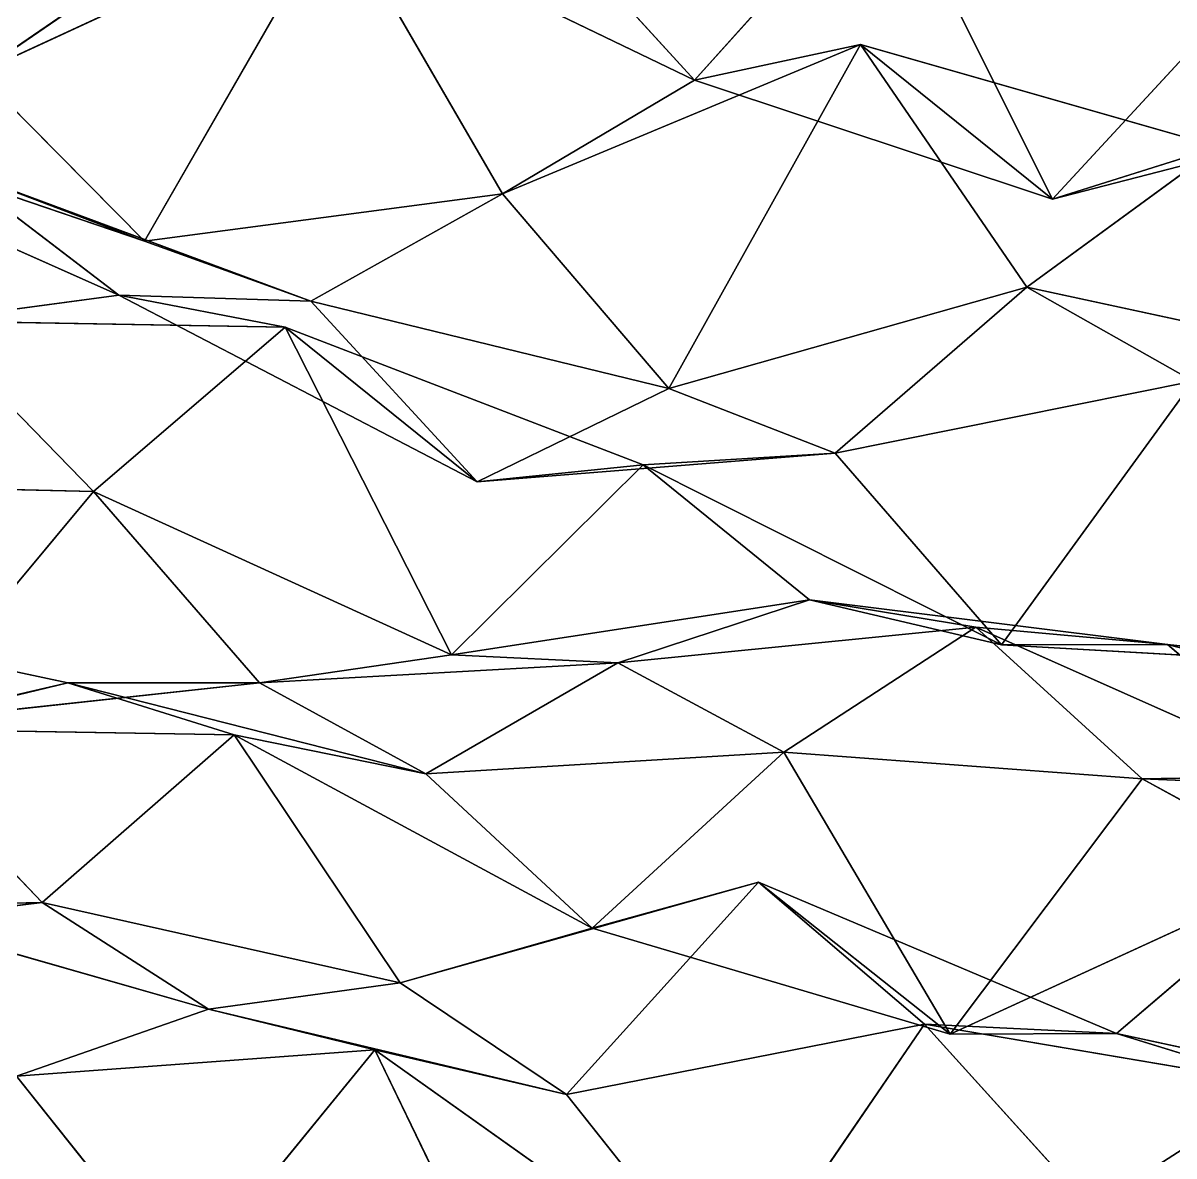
# Model space of a CAD drawing. Header units: metres. Extents: x -3703 to 431, y -1555 to 134.
# Drawn here: x -3354.5 to -3274.1, y -1477.3 to -1398.1 of the extents above; entities that cross this region are included whole.
import ezdxf

# ---------------------------------------------------------------- set-up
doc = ezdxf.new("R2010")
doc.units = ezdxf.units.M

msp = doc.modelspace()

# ---------------------------------------------------------------- linework, layer by layer
for p, q in [((-3294.1758, -1387.1305, -7155.7603), (-3307.592, -1402.0635, -7179.917)), ((-3307.592, -1402.0635, -7179.917), (-3294.1758, -1387.1305, -7155.7603)), ((-3294.1758, -1387.1305, -7155.7603), (-3282.548, -1410.4017, -7190.884)), ((-3282.548, -1410.4017, -7190.884), (-3294.1758, -1387.1305, -7155.7603)), ((-3319.2197, -1389.323, -7142.439), (-3307.592, -1402.0635, -7179.917)), ((-3307.592, -1402.0635, -7179.917), (-3319.2197, -1389.323, -7142.439)), ((-3332.636, -1389.9822, -7169.787), (-3357.68, -1401.576, -7154.364)), ((-3357.68, -1401.576, -7154.364), (-3332.636, -1389.9822, -7169.787)), ((-3332.636, -1389.9822, -7169.787), (-3346.0525, -1413.3329, -7192.061)), ((-3346.0525, -1413.3329, -7192.061), (-3332.636, -1389.9822, -7169.787)), ((-3307.592, -1402.0635, -7179.917), (-3332.636, -1389.9822, -7169.787)), ((-3332.636, -1389.9822, -7169.787), (-3321.0085, -1410.0258, -7205.632)), ((-3321.0085, -1410.0258, -7205.632), (-3332.636, -1389.9822, -7169.787)), ((-3332.636, -1389.9822, -7169.787), (-3307.592, -1402.0635, -7179.917)), ((-3344.2637, -1392.3595, -7128.9287), (-3357.68, -1401.576, -7154.364)), ((-3357.68, -1401.576, -7154.364), (-3344.2637, -1392.3595, -7128.9287)), ((-3269.1318, -1395.8663, -7166.638), (-3282.548, -1410.4017, -7190.884)), ((-3282.548, -1410.4017, -7190.884), (-3269.1318, -1395.8663, -7166.638)), ((-3295.9646, -1399.5768, -7220.8), (-3321.0085, -1410.0258, -7205.632)), ((-3321.0085, -1410.0258, -7205.632), (-3295.9646, -1399.5768, -7220.8)), ((-3295.9646, -1399.5768, -7220.8), (-3309.3809, -1423.6538, -7242.911)), ((-3309.3809, -1423.6538, -7242.911), (-3295.9646, -1399.5768, -7220.8)), ((-3307.592, -1402.0635, -7179.917), (-3295.9646, -1399.5768, -7220.8)), ((-3295.9646, -1399.5768, -7220.8), (-3307.592, -1402.0635, -7179.917)), ((-3282.548, -1410.4017, -7190.884), (-3295.9646, -1399.5768, -7220.8)), ((-3270.9207, -1406.7383, -7232.0293), (-3295.9646, -1399.5768, -7220.8)), ((-3295.9646, -1399.5768, -7220.8), (-3282.548, -1410.4017, -7190.884)), ((-3295.9646, -1399.5768, -7220.8), (-3284.337, -1416.5479, -7257.3315)), ((-3284.337, -1416.5479, -7257.3315), (-3295.9646, -1399.5768, -7220.8)), ((-3295.9646, -1399.5768, -7220.8), (-3270.9207, -1406.7383, -7232.0293)), ((-3357.68, -1401.576, -7154.364), (-3346.0525, -1413.3329, -7192.061)), ((-3346.0525, -1413.3329, -7192.061), (-3357.68, -1401.576, -7154.364)), ((-3307.592, -1402.0635, -7179.917), (-3321.0085, -1410.0258, -7205.632)), ((-3321.0085, -1410.0258, -7205.632), (-3307.592, -1402.0635, -7179.917)), ((-3282.548, -1410.4017, -7190.884), (-3307.592, -1402.0635, -7179.917)), ((-3307.592, -1402.0635, -7179.917), (-3282.548, -1410.4017, -7190.884)), ((-3257.5042, -1403.9312, -7205.162), (-3282.548, -1410.4017, -7190.884)), ((-3282.548, -1410.4017, -7190.884), (-3257.5042, -1403.9312, -7205.162)), ((-3346.0525, -1413.3329, -7192.061), (-3371.0964, -1404.8055, -7181.1367)), ((-3371.0964, -1404.8055, -7181.1367), (-3346.0525, -1413.3329, -7192.061)), ((-3347.8413, -1417.1167, -7259.037), (-3372.8853, -1405.9624, -7248.7)), ((-3372.8853, -1405.9624, -7248.7), (-3347.8413, -1417.1167, -7259.037)), ((-3270.9207, -1406.7383, -7232.0293), (-3284.337, -1416.5479, -7257.3315)), ((-3284.337, -1416.5479, -7257.3315), (-3270.9207, -1406.7383, -7232.0293)), ((-3282.548, -1410.4017, -7190.884), (-3270.9207, -1406.7383, -7232.0293)), ((-3270.9207, -1406.7383, -7232.0293), (-3282.548, -1410.4017, -7190.884)), ((-3346.0525, -1413.3329, -7192.061), (-3359.4688, -1408.2441, -7220.6943)), ((-3334.4248, -1417.5284, -7231.4497), (-3359.4688, -1408.2441, -7220.6943)), ((-3359.4688, -1408.2441, -7220.6943), (-3346.0525, -1413.3329, -7192.061)), ((-3359.4688, -1408.2441, -7220.6943), (-3347.8413, -1417.1167, -7259.037)), ((-3347.8413, -1417.1167, -7259.037), (-3359.4688, -1408.2441, -7220.6943)), ((-3359.4688, -1408.2441, -7220.6943), (-3334.4248, -1417.5284, -7231.4497)), ((-3321.0085, -1410.0258, -7205.632), (-3346.0525, -1413.3329, -7192.061)), ((-3346.0525, -1413.3329, -7192.061), (-3321.0085, -1410.0258, -7205.632)), ((-3321.0085, -1410.0258, -7205.632), (-3334.4248, -1417.5284, -7231.4497)), ((-3334.4248, -1417.5284, -7231.4497), (-3321.0085, -1410.0258, -7205.632)), ((-3321.0085, -1410.0258, -7205.632), (-3309.3809, -1423.6538, -7242.911)), ((-3309.3809, -1423.6538, -7242.911), (-3321.0085, -1410.0258, -7205.632)), ((-3346.0525, -1413.3329, -7192.061), (-3334.4248, -1417.5284, -7231.4497)), ((-3334.4248, -1417.5284, -7231.4497), (-3346.0525, -1413.3329, -7192.061)), ((-3284.337, -1416.5479, -7257.3315), (-3309.3809, -1423.6538, -7242.911)), ((-3309.3809, -1423.6538, -7242.911), (-3284.337, -1416.5479, -7257.3315)), ((-3284.337, -1416.5479, -7257.3315), (-3297.7534, -1428.1765, -7282.2266)), ((-3297.7534, -1428.1765, -7282.2266), (-3284.337, -1416.5479, -7257.3315)), ((-3259.2927, -1421.965, -7268.951), (-3284.337, -1416.5479, -7257.3315)), ((-3284.337, -1416.5479, -7257.3315), (-3272.7092, -1423.131, -7296.186)), ((-3272.7092, -1423.131, -7296.186), (-3284.337, -1416.5479, -7257.3315)), ((-3284.337, -1416.5479, -7257.3315), (-3259.2927, -1421.965, -7268.951)), ((-3347.8413, -1417.1167, -7259.037), (-3361.2578, -1418.9132, -7286.131)), ((-3361.2578, -1418.9132, -7286.131), (-3347.8413, -1417.1167, -7259.037)), ((-3334.4248, -1417.5284, -7231.4497), (-3347.8413, -1417.1167, -7259.037)), ((-3322.7974, -1430.182, -7268.947), (-3347.8413, -1417.1167, -7259.037)), ((-3347.8413, -1417.1167, -7259.037), (-3334.4248, -1417.5284, -7231.4497)), ((-3347.8413, -1417.1167, -7259.037), (-3336.2139, -1419.359, -7298.8623)), ((-3336.2139, -1419.359, -7298.8623), (-3347.8413, -1417.1167, -7259.037)), ((-3347.8413, -1417.1167, -7259.037), (-3322.7974, -1430.182, -7268.947)), ((-3309.3809, -1423.6538, -7242.911), (-3334.4248, -1417.5284, -7231.4497)), ((-3334.4248, -1417.5284, -7231.4497), (-3322.7974, -1430.182, -7268.947)), ((-3322.7974, -1430.182, -7268.947), (-3334.4248, -1417.5284, -7231.4497)), ((-3334.4248, -1417.5284, -7231.4497), (-3309.3809, -1423.6538, -7242.911)), ((-3336.2139, -1419.359, -7298.8623), (-3361.2578, -1418.9132, -7286.131)), ((-3361.2578, -1418.9132, -7286.131), (-3349.6301, -1430.8464, -7323.7896)), ((-3349.6301, -1430.8464, -7323.7896), (-3361.2578, -1418.9132, -7286.131)), ((-3361.2578, -1418.9132, -7286.131), (-3336.2139, -1419.359, -7298.8623)), ((-3336.2139, -1419.359, -7298.8623), (-3349.6301, -1430.8464, -7323.7896)), ((-3349.6301, -1430.8464, -7323.7896), (-3336.2139, -1419.359, -7298.8623)), ((-3322.7974, -1430.182, -7268.947), (-3336.2139, -1419.359, -7298.8623)), ((-3311.17, -1428.9883, -7309.54), (-3336.2139, -1419.359, -7298.8623)), ((-3336.2139, -1419.359, -7298.8623), (-3322.7974, -1430.182, -7268.947)), ((-3336.2139, -1419.359, -7298.8623), (-3324.5862, -1442.2792, -7334.0645)), ((-3324.5862, -1442.2792, -7334.0645), (-3336.2139, -1419.359, -7298.8623)), ((-3336.2139, -1419.359, -7298.8623), (-3311.17, -1428.9883, -7309.54)), ((-3272.7092, -1423.131, -7296.186), (-3297.7534, -1428.1765, -7282.2266)), ((-3297.7534, -1428.1765, -7282.2266), (-3272.7092, -1423.131, -7296.186)), ((-3272.7092, -1423.131, -7296.186), (-3286.1257, -1441.574, -7319.557)), ((-3286.1257, -1441.574, -7319.557), (-3272.7092, -1423.131, -7296.186)), ((-3309.3809, -1423.6538, -7242.911), (-3322.7974, -1430.182, -7268.947)), ((-3322.7974, -1430.182, -7268.947), (-3309.3809, -1423.6538, -7242.911)), ((-3309.3809, -1423.6538, -7242.911), (-3297.7534, -1428.1765, -7282.2266)), ((-3297.7534, -1428.1765, -7282.2266), (-3309.3809, -1423.6538, -7242.911)), ((-3297.7534, -1428.1765, -7282.2266), (-3322.7974, -1430.182, -7268.947)), ((-3322.7974, -1430.182, -7268.947), (-3297.7534, -1428.1765, -7282.2266)), ((-3297.7534, -1428.1765, -7282.2266), (-3311.17, -1428.9883, -7309.54)), ((-3311.17, -1428.9883, -7309.54), (-3297.7534, -1428.1765, -7282.2266)), ((-3297.7534, -1428.1765, -7282.2266), (-3286.1257, -1441.574, -7319.557)), ((-3286.1257, -1441.574, -7319.557), (-3297.7534, -1428.1765, -7282.2266)), ((-3311.17, -1428.9883, -7309.54), (-3324.5862, -1442.2792, -7334.0645)), ((-3324.5862, -1442.2792, -7334.0645), (-3311.17, -1428.9883, -7309.54)), ((-3322.7974, -1430.182, -7268.947), (-3311.17, -1428.9883, -7309.54)), ((-3311.17, -1428.9883, -7309.54), (-3322.7974, -1430.182, -7268.947)), ((-3286.1257, -1441.574, -7319.557), (-3311.17, -1428.9883, -7309.54)), ((-3311.17, -1428.9883, -7309.54), (-3299.5422, -1438.443, -7347.7534)), ((-3299.5422, -1438.443, -7347.7534), (-3311.17, -1428.9883, -7309.54)), ((-3311.17, -1428.9883, -7309.54), (-3286.1257, -1441.574, -7319.557)), ((-3349.6301, -1430.8464, -7323.7896), (-3374.674, -1430.2662, -7311.088)), ((-3374.674, -1430.2662, -7311.088), (-3349.6301, -1430.8464, -7323.7896)), ((-3349.6301, -1430.8464, -7323.7896), (-3363.0466, -1446.9592, -7347.6816)), ((-3363.0466, -1446.9592, -7347.6816), (-3349.6301, -1430.8464, -7323.7896)), ((-3324.5862, -1442.2792, -7334.0645), (-3349.6301, -1430.8464, -7323.7896)), ((-3349.6301, -1430.8464, -7323.7896), (-3338.0027, -1444.231, -7361.123)), ((-3338.0027, -1444.231, -7361.123), (-3349.6301, -1430.8464, -7323.7896)), ((-3349.6301, -1430.8464, -7323.7896), (-3324.5862, -1442.2792, -7334.0645)), ((-3299.5422, -1438.443, -7347.7534), (-3324.5862, -1442.2792, -7334.0645)), ((-3324.5862, -1442.2792, -7334.0645), (-3299.5422, -1438.443, -7347.7534)), ((-3299.5422, -1438.443, -7347.7534), (-3312.9587, -1442.8281, -7374.268)), ((-3312.9587, -1442.8281, -7374.268), (-3299.5422, -1438.443, -7347.7534)), ((-3286.1257, -1441.574, -7319.557), (-3299.5422, -1438.443, -7347.7534)), ((-3274.498, -1441.567, -7359.8857), (-3299.5422, -1438.443, -7347.7534)), ((-3299.5422, -1438.443, -7347.7534), (-3286.1257, -1441.574, -7319.557)), ((-3299.5422, -1438.443, -7347.7534), (-3287.9146, -1440.35, -7387.6533)), ((-3287.9146, -1440.35, -7387.6533), (-3299.5422, -1438.443, -7347.7534)), ((-3299.5422, -1438.443, -7347.7534), (-3274.498, -1441.567, -7359.8857)), ((-3351.4192, -1444.2338, -7388.6177), (-3376.4631, -1438.9009, -7376.979)), ((-3376.4631, -1438.9009, -7376.979), (-3351.4192, -1444.2338, -7388.6177)), ((-3287.9146, -1440.35, -7387.6533), (-3312.9587, -1442.8281, -7374.268)), ((-3312.9587, -1442.8281, -7374.268), (-3287.9146, -1440.35, -7387.6533)), ((-3287.9146, -1440.35, -7387.6533), (-3301.331, -1449.0896, -7413.1943)), ((-3301.331, -1449.0896, -7413.1943), (-3287.9146, -1440.35, -7387.6533)), ((-3274.498, -1441.567, -7359.8857), (-3287.9146, -1440.35, -7387.6533)), ((-3262.8706, -1451.4858, -7397.9946), (-3287.9146, -1440.35, -7387.6533)), ((-3287.9146, -1440.35, -7387.6533), (-3274.498, -1441.567, -7359.8857)), ((-3287.9146, -1440.35, -7387.6533), (-3276.287, -1450.9484, -7425.61)), ((-3276.287, -1450.9484, -7425.61), (-3287.9146, -1440.35, -7387.6533)), ((-3287.9146, -1440.35, -7387.6533), (-3262.8706, -1451.4858, -7397.9946)), ((-3286.1257, -1441.574, -7319.557), (-3274.498, -1441.567, -7359.8857)), ((-3274.498, -1441.567, -7359.8857), (-3286.1257, -1441.574, -7319.557)), ((-3261.0818, -1443.0092, -7332.0674), (-3286.1257, -1441.574, -7319.557)), ((-3286.1257, -1441.574, -7319.557), (-3261.0818, -1443.0092, -7332.0674)), ((-3261.0818, -1443.0092, -7332.0674), (-3274.498, -1441.567, -7359.8857)), ((-3249.454, -1447.9154, -7371.2974), (-3274.498, -1441.567, -7359.8857)), ((-3274.498, -1441.567, -7359.8857), (-3261.0818, -1443.0092, -7332.0674)), ((-3274.498, -1441.567, -7359.8857), (-3262.8706, -1451.4858, -7397.9946)), ((-3262.8706, -1451.4858, -7397.9946), (-3274.498, -1441.567, -7359.8857)), ((-3274.498, -1441.567, -7359.8857), (-3249.454, -1447.9154, -7371.2974)), ((-3324.5862, -1442.2792, -7334.0645), (-3338.0027, -1444.231, -7361.123)), ((-3338.0027, -1444.231, -7361.123), (-3324.5862, -1442.2792, -7334.0645)), ((-3324.5862, -1442.2792, -7334.0645), (-3312.9587, -1442.8281, -7374.268)), ((-3312.9587, -1442.8281, -7374.268), (-3324.5862, -1442.2792, -7334.0645)), ((-3312.9587, -1442.8281, -7374.268), (-3338.0027, -1444.231, -7361.123)), ((-3338.0027, -1444.231, -7361.123), (-3312.9587, -1442.8281, -7374.268)), ((-3312.9587, -1442.8281, -7374.268), (-3326.3752, -1450.5961, -7400.0264)), ((-3326.3752, -1450.5961, -7400.0264), (-3312.9587, -1442.8281, -7374.268)), ((-3312.9587, -1442.8281, -7374.268), (-3301.331, -1449.0896, -7413.1943)), ((-3301.331, -1449.0896, -7413.1943), (-3312.9587, -1442.8281, -7374.268)), ((-3351.4192, -1444.2338, -7388.6177), (-3364.8354, -1447.4678, -7415.39)), ((-3364.8354, -1447.4678, -7415.39), (-3351.4192, -1444.2338, -7388.6177)), ((-3338.0027, -1444.231, -7361.123), (-3363.0466, -1446.9592, -7347.6816)), ((-3363.0466, -1446.9592, -7347.6816), (-3338.0027, -1444.231, -7361.123)), ((-3363.0466, -1446.9592, -7347.6816), (-3351.4192, -1444.2338, -7388.6177)), ((-3351.4192, -1444.2338, -7388.6177), (-3363.0466, -1446.9592, -7347.6816)), ((-3338.0027, -1444.231, -7361.123), (-3351.4192, -1444.2338, -7388.6177)), ((-3351.4192, -1444.2338, -7388.6177), (-3338.0027, -1444.231, -7361.123)), ((-3326.3752, -1450.5961, -7400.0264), (-3351.4192, -1444.2338, -7388.6177)), ((-3351.4192, -1444.2338, -7388.6177), (-3339.7913, -1447.8844, -7428.128)), ((-3339.7913, -1447.8844, -7428.128), (-3351.4192, -1444.2338, -7388.6177)), ((-3351.4192, -1444.2338, -7388.6177), (-3326.3752, -1450.5961, -7400.0264)), ((-3338.0027, -1444.231, -7361.123), (-3326.3752, -1450.5961, -7400.0264)), ((-3326.3752, -1450.5961, -7400.0264), (-3338.0027, -1444.231, -7361.123)), ((-3339.7913, -1447.8844, -7428.128), (-3364.8354, -1447.4678, -7415.39)), ((-3364.8354, -1447.4678, -7415.39), (-3353.2078, -1459.6086, -7453.0024)), ((-3353.2078, -1459.6086, -7453.0024), (-3364.8354, -1447.4678, -7415.39)), ((-3364.8354, -1447.4678, -7415.39), (-3339.7913, -1447.8844, -7428.128)), ((-3339.7913, -1447.8844, -7428.128), (-3353.2078, -1459.6086, -7453.0024)), ((-3353.2078, -1459.6086, -7453.0024), (-3339.7913, -1447.8844, -7428.128)), ((-3326.3752, -1450.5961, -7400.0264), (-3339.7913, -1447.8844, -7428.128)), ((-3314.7473, -1461.4069, -7437.9355), (-3339.7913, -1447.8844, -7428.128)), ((-3339.7913, -1447.8844, -7428.128), (-3326.3752, -1450.5961, -7400.0264)), ((-3339.7913, -1447.8844, -7428.128), (-3328.1638, -1465.2256, -7464.5776)), ((-3328.1638, -1465.2256, -7464.5776), (-3339.7913, -1447.8844, -7428.128)), ((-3339.7913, -1447.8844, -7428.128), (-3314.7473, -1461.4069, -7437.9355)), ((-3301.331, -1449.0896, -7413.1943), (-3326.3752, -1450.5961, -7400.0264)), ((-3326.3752, -1450.5961, -7400.0264), (-3301.331, -1449.0896, -7413.1943)), ((-3301.331, -1449.0896, -7413.1943), (-3314.7473, -1461.4069, -7437.9355)), ((-3314.7473, -1461.4069, -7437.9355), (-3301.331, -1449.0896, -7413.1943)), ((-3276.287, -1450.9484, -7425.61), (-3301.331, -1449.0896, -7413.1943)), ((-3301.331, -1449.0896, -7413.1943), (-3289.7034, -1468.8126, -7449.111)), ((-3289.7034, -1468.8126, -7449.111), (-3301.331, -1449.0896, -7413.1943)), ((-3301.331, -1449.0896, -7413.1943), (-3276.287, -1450.9484, -7425.61)), ((-3251.2432, -1450.5123, -7438.5386), (-3276.287, -1450.9484, -7425.61)), ((-3276.287, -1450.9484, -7425.61), (-3251.2432, -1450.5123, -7438.5386)), ((-3326.3752, -1450.5961, -7400.0264), (-3314.7473, -1461.4069, -7437.9355)), ((-3314.7473, -1461.4069, -7437.9355), (-3326.3752, -1450.5961, -7400.0264)), ((-3276.287, -1450.9484, -7425.61), (-3289.7034, -1468.8126, -7449.111)), ((-3289.7034, -1468.8126, -7449.111), (-3276.287, -1450.9484, -7425.61)), ((-3262.8706, -1451.4858, -7397.9946), (-3276.287, -1450.9484, -7425.61)), ((-3276.287, -1450.9484, -7425.61), (-3262.8706, -1451.4858, -7397.9946)), ((-3276.287, -1450.9484, -7425.61), (-3264.6594, -1457.3252, -7464.5107)), ((-3264.6594, -1457.3252, -7464.5107), (-3276.287, -1450.9484, -7425.61)), ((-3264.6594, -1457.3252, -7464.5107), (-3289.7034, -1468.8126, -7449.111)), ((-3289.7034, -1468.8126, -7449.111), (-3264.6594, -1457.3252, -7464.5107)), ((-3264.6594, -1457.3252, -7464.5107), (-3278.076, -1468.7826, -7489.4443)), ((-3278.076, -1468.7826, -7489.4443), (-3264.6594, -1457.3252, -7464.5107)), ((-3303.1199, -1458.1906, -7478.982), (-3328.1638, -1465.2256, -7464.5776)), ((-3328.1638, -1465.2256, -7464.5776), (-3303.1199, -1458.1906, -7478.982)), ((-3303.1199, -1458.1906, -7478.982), (-3316.5361, -1473.0378, -7503.157)), ((-3316.5361, -1473.0378, -7503.157), (-3303.1199, -1458.1906, -7478.982)), ((-3314.7473, -1461.4069, -7437.9355), (-3303.1199, -1458.1906, -7478.982)), ((-3303.1199, -1458.1906, -7478.982), (-3314.7473, -1461.4069, -7437.9355)), ((-3289.7034, -1468.8126, -7449.111), (-3303.1199, -1458.1906, -7478.982)), ((-3278.076, -1468.7826, -7489.4443), (-3303.1199, -1458.1906, -7478.982)), ((-3303.1199, -1458.1906, -7478.982), (-3289.7034, -1468.8126, -7449.111)), ((-3303.1199, -1458.1906, -7478.982), (-3291.4922, -1468.129, -7517.086)), ((-3291.4922, -1468.129, -7517.086), (-3303.1199, -1458.1906, -7478.982)), ((-3303.1199, -1458.1906, -7478.982), (-3278.076, -1468.7826, -7489.4443)), ((-3353.2078, -1459.6086, -7453.0024), (-3378.252, -1462.6792, -7439.4844)), ((-3378.252, -1462.6792, -7439.4844), (-3353.2078, -1459.6086, -7453.0024)), ((-3353.2078, -1459.6086, -7453.0024), (-3366.6243, -1459.8956, -7480.4336)), ((-3366.6243, -1459.8956, -7480.4336), (-3353.2078, -1459.6086, -7453.0024)), ((-3341.58, -1467.0687, -7491.6606), (-3366.6243, -1459.8956, -7480.4336)), ((-3366.6243, -1459.8956, -7480.4336), (-3341.58, -1467.0687, -7491.6606)), ((-3328.1638, -1465.2256, -7464.5776), (-3353.2078, -1459.6086, -7453.0024)), ((-3353.2078, -1459.6086, -7453.0024), (-3341.58, -1467.0687, -7491.6606)), ((-3341.58, -1467.0687, -7491.6606), (-3353.2078, -1459.6086, -7453.0024)), ((-3353.2078, -1459.6086, -7453.0024), (-3328.1638, -1465.2256, -7464.5776)), ((-3314.7473, -1461.4069, -7437.9355), (-3328.1638, -1465.2256, -7464.5776)), ((-3328.1638, -1465.2256, -7464.5776), (-3314.7473, -1461.4069, -7437.9355)), ((-3289.7034, -1468.8126, -7449.111), (-3314.7473, -1461.4069, -7437.9355)), ((-3314.7473, -1461.4069, -7437.9355), (-3289.7034, -1468.8126, -7449.111)), ((-3328.1638, -1465.2256, -7464.5776), (-3341.58, -1467.0687, -7491.6606)), ((-3341.58, -1467.0687, -7491.6606), (-3328.1638, -1465.2256, -7464.5776)), ((-3328.1638, -1465.2256, -7464.5776), (-3316.5361, -1473.0378, -7503.157)), ((-3316.5361, -1473.0378, -7503.157), (-3328.1638, -1465.2256, -7464.5776)), ((-3341.58, -1467.0687, -7491.6606), (-3354.9966, -1471.7637, -7518.1064)), ((-3354.9966, -1471.7637, -7518.1064), (-3341.58, -1467.0687, -7491.6606)), ((-3316.5361, -1473.0378, -7503.157), (-3341.58, -1467.0687, -7491.6606)), ((-3341.58, -1467.0687, -7491.6606), (-3329.9526, -1469.9124, -7531.3516)), ((-3329.9526, -1469.9124, -7531.3516), (-3341.58, -1467.0687, -7491.6606)), ((-3341.58, -1467.0687, -7491.6606), (-3316.5361, -1473.0378, -7503.157)), ((-3291.4922, -1468.129, -7517.086), (-3316.5361, -1473.0378, -7503.157)), ((-3316.5361, -1473.0378, -7503.157), (-3291.4922, -1468.129, -7517.086)), ((-3291.4922, -1468.129, -7517.086), (-3304.9087, -1487.7152, -7540.2017)), ((-3304.9087, -1487.7152, -7540.2017), (-3291.4922, -1468.129, -7517.086)), ((-3278.076, -1468.7826, -7489.4443), (-3291.4922, -1468.129, -7517.086)), ((-3266.4482, -1472.3667, -7528.9697), (-3291.4922, -1468.129, -7517.086)), ((-3291.4922, -1468.129, -7517.086), (-3278.076, -1468.7826, -7489.4443)), ((-3291.4922, -1468.129, -7517.086), (-3279.8647, -1480.9845, -7554.538)), ((-3279.8647, -1480.9845, -7554.538), (-3291.4922, -1468.129, -7517.086)), ((-3291.4922, -1468.129, -7517.086), (-3266.4482, -1472.3667, -7528.9697)), ((-3289.7034, -1468.8126, -7449.111), (-3278.076, -1468.7826, -7489.4443)), ((-3278.076, -1468.7826, -7489.4443), (-3289.7034, -1468.8126, -7449.111)), ((-3253.032, -1474.1725, -7501.071), (-3278.076, -1468.7826, -7489.4443)), ((-3278.076, -1468.7826, -7489.4443), (-3266.4482, -1472.3667, -7528.9697)), ((-3266.4482, -1472.3667, -7528.9697), (-3278.076, -1468.7826, -7489.4443)), ((-3278.076, -1468.7826, -7489.4443), (-3253.032, -1474.1725, -7501.071)), ((-3329.9526, -1469.9124, -7531.3516), (-3354.9966, -1471.7637, -7518.1064)), ((-3354.9966, -1471.7637, -7518.1064), (-3329.9526, -1469.9124, -7531.3516)), ((-3329.9526, -1469.9124, -7531.3516), (-3343.3691, -1486.3613, -7555.1685)), ((-3343.3691, -1486.3613, -7555.1685), (-3329.9526, -1469.9124, -7531.3516)), ((-3316.5361, -1473.0378, -7503.157), (-3329.9526, -1469.9124, -7531.3516)), ((-3304.9087, -1487.7152, -7540.2017), (-3329.9526, -1469.9124, -7531.3516)), ((-3329.9526, -1469.9124, -7531.3516), (-3316.5361, -1473.0378, -7503.157)), ((-3329.9526, -1469.9124, -7531.3516), (-3318.3252, -1493.9022, -7566.3135)), ((-3318.3252, -1493.9022, -7566.3135), (-3329.9526, -1469.9124, -7531.3516)), ((-3329.9526, -1469.9124, -7531.3516), (-3304.9087, -1487.7152, -7540.2017)), ((-3354.9966, -1471.7637, -7518.1064), (-3343.3691, -1486.3613, -7555.1685)), ((-3343.3691, -1486.3613, -7555.1685), (-3354.9966, -1471.7637, -7518.1064)), ((-3316.5361, -1473.0378, -7503.157), (-3304.9087, -1487.7152, -7540.2017)), ((-3304.9087, -1487.7152, -7540.2017), (-3316.5361, -1473.0378, -7503.157)), ((-3266.4482, -1472.3667, -7528.9697), (-3279.8647, -1480.9845, -7554.538)), ((-3279.8647, -1480.9845, -7554.538), (-3266.4482, -1472.3667, -7528.9697))]:
    msp.add_line(p, q)
for points in [[(-3307.592, -1402.0635, -7179.917), (-3319.2197, -1389.323, -7142.439), (-3294.1758, -1387.1305, -7155.7603), (-3294.1758, -1387.1304, -7155.7603)], [(-3294.1758, -1387.1305, -7155.7603), (-3282.548, -1410.4017, -7190.884), (-3307.592, -1402.0635, -7179.917), (-3307.592, -1402.0634, -7179.917)], [(-3282.548, -1410.4017, -7190.884), (-3294.1758, -1387.1305, -7155.7603), (-3269.1318, -1395.8663, -7166.638), (-3269.1318, -1395.8662, -7166.638)], [(-3357.68, -1401.576, -7154.364), (-3369.3076, -1389.209, -7116.802), (-3344.2637, -1392.3595, -7128.9287), (-3344.2637, -1392.3594, -7128.9287)], [(-3319.2197, -1389.323, -7142.439), (-3307.592, -1402.0635, -7179.917), (-3332.636, -1389.9822, -7169.787), (-3332.636, -1389.982, -7169.787)], [(-3346.0525, -1413.3329, -7192.061), (-3357.68, -1401.576, -7154.364), (-3332.636, -1389.9822, -7169.787), (-3332.636, -1389.982, -7169.787)], [(-3344.2637, -1392.3595, -7128.9287), (-3332.636, -1389.9822, -7169.787), (-3357.68, -1401.576, -7154.364), (-3357.68, -1401.5759, -7154.364)], [(-3332.636, -1389.9822, -7169.787), (-3321.0085, -1410.0258, -7205.632), (-3346.0525, -1413.3329, -7192.061), (-3346.0525, -1413.3328, -7192.061)], [(-3321.0085, -1410.0258, -7205.632), (-3332.636, -1389.9822, -7169.787), (-3307.592, -1402.0635, -7179.917), (-3307.592, -1402.0634, -7179.917)], [(-3269.1318, -1395.8663, -7166.638), (-3257.5042, -1403.9312, -7205.162), (-3282.548, -1410.4017, -7190.884), (-3282.548, -1410.4016, -7190.884)], [(-3309.3809, -1423.6538, -7242.911), (-3321.0085, -1410.0258, -7205.632), (-3295.9646, -1399.5768, -7220.8), (-3295.9646, -1399.5767, -7220.8)], [(-3307.592, -1402.0635, -7179.917), (-3295.9646, -1399.5768, -7220.8), (-3321.0085, -1410.0258, -7205.632), (-3321.0085, -1410.0256, -7205.632)], [(-3295.9646, -1399.5768, -7220.8), (-3284.337, -1416.5479, -7257.3315), (-3309.3809, -1423.6538, -7242.911), (-3309.3809, -1423.6537, -7242.911)], [(-3295.9646, -1399.5768, -7220.8), (-3307.592, -1402.0635, -7179.917), (-3282.548, -1410.4017, -7190.884), (-3282.548, -1410.4016, -7190.884)], [(-3282.548, -1410.4017, -7190.884), (-3270.9207, -1406.7383, -7232.0293), (-3295.9646, -1399.5768, -7220.8), (-3295.9646, -1399.5767, -7220.8)], [(-3284.337, -1416.5479, -7257.3315), (-3295.9646, -1399.5768, -7220.8), (-3270.9207, -1406.7383, -7232.0293), (-3270.9207, -1406.7382, -7232.0293)], [(-3357.68, -1401.576, -7154.364), (-3346.0525, -1413.3329, -7192.061), (-3371.0964, -1404.8055, -7181.1367), (-3371.0964, -1404.8054, -7181.1367)], [(-3270.9207, -1406.7383, -7232.0293), (-3282.548, -1410.4017, -7190.884), (-3257.5042, -1403.9312, -7205.162), (-3257.5042, -1403.931, -7205.162)], [(-3359.4688, -1408.2441, -7220.6943), (-3371.0964, -1404.8055, -7181.1367), (-3346.0525, -1413.3329, -7192.061), (-3346.0525, -1413.3328, -7192.061)], [(-3359.4688, -1408.2441, -7220.6943), (-3347.8413, -1417.1167, -7259.037), (-3372.8853, -1405.9624, -7248.7), (-3372.8853, -1405.9623, -7248.7)], [(-3361.2578, -1418.9132, -7286.131), (-3372.8853, -1405.9624, -7248.7), (-3347.8413, -1417.1167, -7259.037), (-3347.8413, -1417.1166, -7259.037)], [(-3270.9207, -1406.7383, -7232.0293), (-3259.2927, -1421.965, -7268.951), (-3284.337, -1416.5479, -7257.3315), (-3284.337, -1416.5477, -7257.3315)], [(-3346.0525, -1413.3329, -7192.061), (-3334.4248, -1417.5284, -7231.4497), (-3359.4688, -1408.2441, -7220.6943), (-3359.4688, -1408.244, -7220.6943)], [(-3347.8413, -1417.1167, -7259.037), (-3359.4688, -1408.2441, -7220.6943), (-3334.4248, -1417.5284, -7231.4497), (-3334.4248, -1417.5283, -7231.4497)], [(-3334.4248, -1417.5284, -7231.4497), (-3346.0525, -1413.3329, -7192.061), (-3321.0085, -1410.0258, -7205.632), (-3321.0085, -1410.0256, -7205.632)], [(-3321.0085, -1410.0258, -7205.632), (-3309.3809, -1423.6538, -7242.911), (-3334.4248, -1417.5284, -7231.4497), (-3334.4248, -1417.5283, -7231.4497)], [(-3297.7534, -1428.1765, -7282.2266), (-3309.3809, -1423.6538, -7242.911), (-3284.337, -1416.5479, -7257.3315), (-3284.337, -1416.5477, -7257.3315)], [(-3284.337, -1416.5479, -7257.3315), (-3272.7092, -1423.131, -7296.186), (-3297.7534, -1428.1765, -7282.2266), (-3297.7534, -1428.1764, -7282.2266)], [(-3272.7092, -1423.131, -7296.186), (-3284.337, -1416.5479, -7257.3315), (-3259.2927, -1421.965, -7268.951), (-3259.2927, -1421.9648, -7268.951)], [(-3347.8413, -1417.1167, -7259.037), (-3336.2139, -1419.359, -7298.8623), (-3361.2578, -1418.9132, -7286.131), (-3361.2578, -1418.9131, -7286.131)], [(-3334.4248, -1417.5284, -7231.4497), (-3322.7974, -1430.182, -7268.947), (-3347.8413, -1417.1167, -7259.037), (-3347.8413, -1417.1166, -7259.037)], [(-3336.2139, -1419.359, -7298.8623), (-3347.8413, -1417.1167, -7259.037), (-3322.7974, -1430.182, -7268.947), (-3322.7974, -1430.1819, -7268.947)], [(-3322.7974, -1430.182, -7268.947), (-3334.4248, -1417.5284, -7231.4497), (-3309.3809, -1423.6538, -7242.911), (-3309.3809, -1423.6537, -7242.911)], [(-3361.2578, -1418.9132, -7286.131), (-3349.6301, -1430.8464, -7323.7896), (-3374.674, -1430.2662, -7311.088), (-3374.674, -1430.2661, -7311.088)], [(-3349.6301, -1430.8464, -7323.7896), (-3361.2578, -1418.9132, -7286.131), (-3336.2139, -1419.359, -7298.8623), (-3336.2139, -1419.3589, -7298.8623)], [(-3336.2139, -1419.359, -7298.8623), (-3324.5862, -1442.2792, -7334.0645), (-3349.6301, -1430.8464, -7323.7896), (-3349.6301, -1430.8463, -7323.7896)], [(-3322.7974, -1430.182, -7268.947), (-3311.17, -1428.9883, -7309.54), (-3336.2139, -1419.359, -7298.8623), (-3336.2139, -1419.3589, -7298.8623)], [(-3324.5862, -1442.2792, -7334.0645), (-3336.2139, -1419.359, -7298.8623), (-3311.17, -1428.9883, -7309.54), (-3311.17, -1428.9882, -7309.54)], [(-3286.1257, -1441.574, -7319.557), (-3297.7534, -1428.1765, -7282.2266), (-3272.7092, -1423.131, -7296.186), (-3272.7092, -1423.1309, -7296.186)], [(-3272.7092, -1423.131, -7296.186), (-3261.0818, -1443.0092, -7332.0674), (-3286.1257, -1441.574, -7319.557), (-3286.1257, -1441.5739, -7319.557)], [(-3309.3809, -1423.6538, -7242.911), (-3297.7534, -1428.1765, -7282.2266), (-3322.7974, -1430.182, -7268.947), (-3322.7974, -1430.1819, -7268.947)], [(-3311.17, -1428.9883, -7309.54), (-3322.7974, -1430.182, -7268.947), (-3297.7534, -1428.1765, -7282.2266), (-3297.7534, -1428.1764, -7282.2266)], [(-3297.7534, -1428.1765, -7282.2266), (-3286.1257, -1441.574, -7319.557), (-3311.17, -1428.9883, -7309.54), (-3311.17, -1428.9882, -7309.54)], [(-3311.17, -1428.9883, -7309.54), (-3299.5422, -1438.443, -7347.7534), (-3324.5862, -1442.2792, -7334.0645), (-3324.5862, -1442.279, -7334.0645)], [(-3299.5422, -1438.443, -7347.7534), (-3311.17, -1428.9883, -7309.54), (-3286.1257, -1441.574, -7319.557), (-3286.1257, -1441.5739, -7319.557)], [(-3363.0466, -1446.9592, -7347.6816), (-3374.674, -1430.2662, -7311.088), (-3349.6301, -1430.8464, -7323.7896), (-3349.6301, -1430.8463, -7323.7896)], [(-3349.6301, -1430.8464, -7323.7896), (-3338.0027, -1444.231, -7361.123), (-3363.0466, -1446.9592, -7347.6816), (-3363.0466, -1446.9591, -7347.6816)], [(-3338.0027, -1444.231, -7361.123), (-3349.6301, -1430.8464, -7323.7896), (-3324.5862, -1442.2792, -7334.0645), (-3324.5862, -1442.279, -7334.0645)], [(-3312.9587, -1442.8281, -7374.268), (-3324.5862, -1442.2792, -7334.0645), (-3299.5422, -1438.443, -7347.7534), (-3299.5422, -1438.4429, -7347.7534)], [(-3299.5422, -1438.443, -7347.7534), (-3287.9146, -1440.35, -7387.6533), (-3312.9587, -1442.8281, -7374.268), (-3312.9587, -1442.828, -7374.268)], [(-3286.1257, -1441.574, -7319.557), (-3274.498, -1441.567, -7359.8857), (-3299.5422, -1438.443, -7347.7534), (-3299.5422, -1438.4429, -7347.7534)], [(-3287.9146, -1440.35, -7387.6533), (-3299.5422, -1438.443, -7347.7534), (-3274.498, -1441.567, -7359.8857), (-3274.498, -1441.5669, -7359.8857)], [(-3363.0466, -1446.9592, -7347.6816), (-3351.4192, -1444.2338, -7388.6177), (-3376.4631, -1438.9009, -7376.979), (-3376.4631, -1438.9008, -7376.979)], [(-3364.8354, -1447.4678, -7415.39), (-3376.4631, -1438.9009, -7376.979), (-3351.4192, -1444.2338, -7388.6177), (-3351.4192, -1444.2336, -7388.6177)], [(-3301.331, -1449.0896, -7413.1943), (-3312.9587, -1442.8281, -7374.268), (-3287.9146, -1440.35, -7387.6533), (-3287.9146, -1440.3499, -7387.6533)], [(-3287.9146, -1440.35, -7387.6533), (-3276.287, -1450.9484, -7425.61), (-3301.331, -1449.0896, -7413.1943), (-3301.331, -1449.0895, -7413.1943)], [(-3274.498, -1441.567, -7359.8857), (-3262.8706, -1451.4858, -7397.9946), (-3287.9146, -1440.35, -7387.6533), (-3287.9146, -1440.3499, -7387.6533)], [(-3276.287, -1450.9484, -7425.61), (-3287.9146, -1440.35, -7387.6533), (-3262.8706, -1451.4858, -7397.9946), (-3262.8706, -1451.4857, -7397.9946)], [(-3274.498, -1441.567, -7359.8857), (-3286.1257, -1441.574, -7319.557), (-3261.0818, -1443.0092, -7332.0674), (-3261.0818, -1443.009, -7332.0674)], [(-3261.0818, -1443.0092, -7332.0674), (-3249.454, -1447.9154, -7371.2974), (-3274.498, -1441.567, -7359.8857), (-3274.498, -1441.5669, -7359.8857)], [(-3262.8706, -1451.4858, -7397.9946), (-3274.498, -1441.567, -7359.8857), (-3249.454, -1447.9154, -7371.2974), (-3249.454, -1447.9153, -7371.2974)], [(-3324.5862, -1442.2792, -7334.0645), (-3312.9587, -1442.8281, -7374.268), (-3338.0027, -1444.231, -7361.123), (-3338.0027, -1444.2308, -7361.123)], [(-3326.3752, -1450.5961, -7400.0264), (-3338.0027, -1444.231, -7361.123), (-3312.9587, -1442.8281, -7374.268), (-3312.9587, -1442.828, -7374.268)], [(-3312.9587, -1442.8281, -7374.268), (-3301.331, -1449.0896, -7413.1943), (-3326.3752, -1450.5961, -7400.0264), (-3326.3752, -1450.596, -7400.0264)], [(-3351.4192, -1444.2338, -7388.6177), (-3339.7913, -1447.8844, -7428.128), (-3364.8354, -1447.4678, -7415.39), (-3364.8354, -1447.4677, -7415.39)], [(-3351.4192, -1444.2338, -7388.6177), (-3363.0466, -1446.9592, -7347.6816), (-3338.0027, -1444.231, -7361.123), (-3338.0027, -1444.2308, -7361.123)], [(-3338.0027, -1444.231, -7361.123), (-3326.3752, -1450.5961, -7400.0264), (-3351.4192, -1444.2338, -7388.6177), (-3351.4192, -1444.2336, -7388.6177)], [(-3339.7913, -1447.8844, -7428.128), (-3351.4192, -1444.2338, -7388.6177), (-3326.3752, -1450.5961, -7400.0264), (-3326.3752, -1450.596, -7400.0264)], [(-3364.8354, -1447.4678, -7415.39), (-3353.2078, -1459.6086, -7453.0024), (-3378.252, -1462.6792, -7439.4844), (-3378.252, -1462.6791, -7439.4844)], [(-3353.2078, -1459.6086, -7453.0024), (-3364.8354, -1447.4678, -7415.39), (-3339.7913, -1447.8844, -7428.128), (-3339.7913, -1447.8843, -7428.128)], [(-3339.7913, -1447.8844, -7428.128), (-3328.1638, -1465.2256, -7464.5776), (-3353.2078, -1459.6086, -7453.0024), (-3353.2078, -1459.6085, -7453.0024)], [(-3326.3752, -1450.5961, -7400.0264), (-3314.7473, -1461.4069, -7437.9355), (-3339.7913, -1447.8844, -7428.128), (-3339.7913, -1447.8843, -7428.128)], [(-3328.1638, -1465.2256, -7464.5776), (-3339.7913, -1447.8844, -7428.128), (-3314.7473, -1461.4069, -7437.9355), (-3314.7473, -1461.4067, -7437.9355)], [(-3314.7473, -1461.4069, -7437.9355), (-3326.3752, -1450.5961, -7400.0264), (-3301.331, -1449.0896, -7413.1943), (-3301.331, -1449.0895, -7413.1943)], [(-3301.331, -1449.0896, -7413.1943), (-3289.7034, -1468.8126, -7449.111), (-3314.7473, -1461.4069, -7437.9355), (-3314.7473, -1461.4067, -7437.9355)], [(-3289.7034, -1468.8126, -7449.111), (-3301.331, -1449.0896, -7413.1943), (-3276.287, -1450.9484, -7425.61), (-3276.287, -1450.9482, -7425.61)], [(-3264.6594, -1457.3252, -7464.5107), (-3276.287, -1450.9484, -7425.61), (-3251.2432, -1450.5123, -7438.5386), (-3251.2432, -1450.5122, -7438.5386)], [(-3262.8706, -1451.4858, -7397.9946), (-3251.2432, -1450.5123, -7438.5386), (-3276.287, -1450.9484, -7425.61), (-3276.287, -1450.9482, -7425.61)], [(-3276.287, -1450.9484, -7425.61), (-3264.6594, -1457.3252, -7464.5107), (-3289.7034, -1468.8126, -7449.111), (-3289.7034, -1468.8125, -7449.111)], [(-3278.076, -1468.7826, -7489.4443), (-3289.7034, -1468.8126, -7449.111), (-3264.6594, -1457.3252, -7464.5107), (-3264.6594, -1457.3251, -7464.5107)], [(-3264.6594, -1457.3252, -7464.5107), (-3253.032, -1474.1725, -7501.071), (-3278.076, -1468.7826, -7489.4443), (-3278.076, -1468.7825, -7489.4443)], [(-3316.5361, -1473.0378, -7503.157), (-3328.1638, -1465.2256, -7464.5776), (-3303.1199, -1458.1906, -7478.982), (-3303.1199, -1458.1904, -7478.982)], [(-3314.7473, -1461.4069, -7437.9355), (-3303.1199, -1458.1906, -7478.982), (-3328.1638, -1465.2256, -7464.5776), (-3328.1638, -1465.2255, -7464.5776)], [(-3303.1199, -1458.1906, -7478.982), (-3291.4922, -1468.129, -7517.086), (-3316.5361, -1473.0378, -7503.157), (-3316.5361, -1473.0377, -7503.157)], [(-3303.1199, -1458.1906, -7478.982), (-3314.7473, -1461.4069, -7437.9355), (-3289.7034, -1468.8126, -7449.111), (-3289.7034, -1468.8125, -7449.111)], [(-3289.7034, -1468.8126, -7449.111), (-3278.076, -1468.7826, -7489.4443), (-3303.1199, -1458.1906, -7478.982), (-3303.1199, -1458.1904, -7478.982)], [(-3291.4922, -1468.129, -7517.086), (-3303.1199, -1458.1906, -7478.982), (-3278.076, -1468.7826, -7489.4443), (-3278.076, -1468.7825, -7489.4443)], [(-3366.6243, -1459.8956, -7480.4336), (-3378.252, -1462.6792, -7439.4844), (-3353.2078, -1459.6086, -7453.0024), (-3353.2078, -1459.6085, -7453.0024)], [(-3353.2078, -1459.6086, -7453.0024), (-3341.58, -1467.0687, -7491.6606), (-3366.6243, -1459.8956, -7480.4336), (-3366.6243, -1459.8955, -7480.4336)], [(-3354.9966, -1471.7637, -7518.1064), (-3366.6243, -1459.8956, -7480.4336), (-3341.58, -1467.0687, -7491.6606), (-3341.58, -1467.0686, -7491.6606)], [(-3341.58, -1467.0687, -7491.6606), (-3353.2078, -1459.6086, -7453.0024), (-3328.1638, -1465.2256, -7464.5776), (-3328.1638, -1465.2255, -7464.5776)], [(-3328.1638, -1465.2256, -7464.5776), (-3316.5361, -1473.0378, -7503.157), (-3341.58, -1467.0687, -7491.6606), (-3341.58, -1467.0686, -7491.6606)], [(-3341.58, -1467.0687, -7491.6606), (-3329.9526, -1469.9124, -7531.3516), (-3354.9966, -1471.7637, -7518.1064), (-3354.9966, -1471.7635, -7518.1064)], [(-3329.9526, -1469.9124, -7531.3516), (-3341.58, -1467.0687, -7491.6606), (-3316.5361, -1473.0378, -7503.157), (-3316.5361, -1473.0377, -7503.157)], [(-3304.9087, -1487.7152, -7540.2017), (-3316.5361, -1473.0378, -7503.157), (-3291.4922, -1468.129, -7517.086), (-3291.4922, -1468.1289, -7517.086)], [(-3291.4922, -1468.129, -7517.086), (-3279.8647, -1480.9845, -7554.538), (-3304.9087, -1487.7152, -7540.2017), (-3304.9087, -1487.7151, -7540.2017)], [(-3278.076, -1468.7826, -7489.4443), (-3266.4482, -1472.3667, -7528.9697), (-3291.4922, -1468.129, -7517.086), (-3291.4922, -1468.1289, -7517.086)], [(-3279.8647, -1480.9845, -7554.538), (-3291.4922, -1468.129, -7517.086), (-3266.4482, -1472.3667, -7528.9697), (-3266.4482, -1472.3666, -7528.9697)], [(-3266.4482, -1472.3667, -7528.9697), (-3278.076, -1468.7826, -7489.4443), (-3253.032, -1474.1725, -7501.071), (-3253.032, -1474.1724, -7501.071)], [(-3343.3691, -1486.3613, -7555.1685), (-3354.9966, -1471.7637, -7518.1064), (-3329.9526, -1469.9124, -7531.3516), (-3329.9526, -1469.9122, -7531.3516)], [(-3329.9526, -1469.9124, -7531.3516), (-3318.3252, -1493.9022, -7566.3135), (-3343.3691, -1486.3613, -7555.1685), (-3343.3691, -1486.3612, -7555.1685)], [(-3316.5361, -1473.0378, -7503.157), (-3304.9087, -1487.7152, -7540.2017), (-3329.9526, -1469.9124, -7531.3516), (-3329.9526, -1469.9122, -7531.3516)], [(-3318.3252, -1493.9022, -7566.3135), (-3329.9526, -1469.9124, -7531.3516), (-3304.9087, -1487.7152, -7540.2017), (-3304.9087, -1487.7151, -7540.2017)], [(-3354.9966, -1471.7637, -7518.1064), (-3343.3691, -1486.3613, -7555.1685), (-3368.413, -1490.8196, -7541.3403), (-3368.413, -1490.8195, -7541.3403)], [(-3266.4482, -1472.3667, -7528.9697), (-3254.8208, -1480.2748, -7567.528), (-3279.8647, -1480.9845, -7554.538), (-3279.8647, -1480.9844, -7554.538)]]:
    msp.add_3dface(points)

doc.saveas('drawing.dxf')
